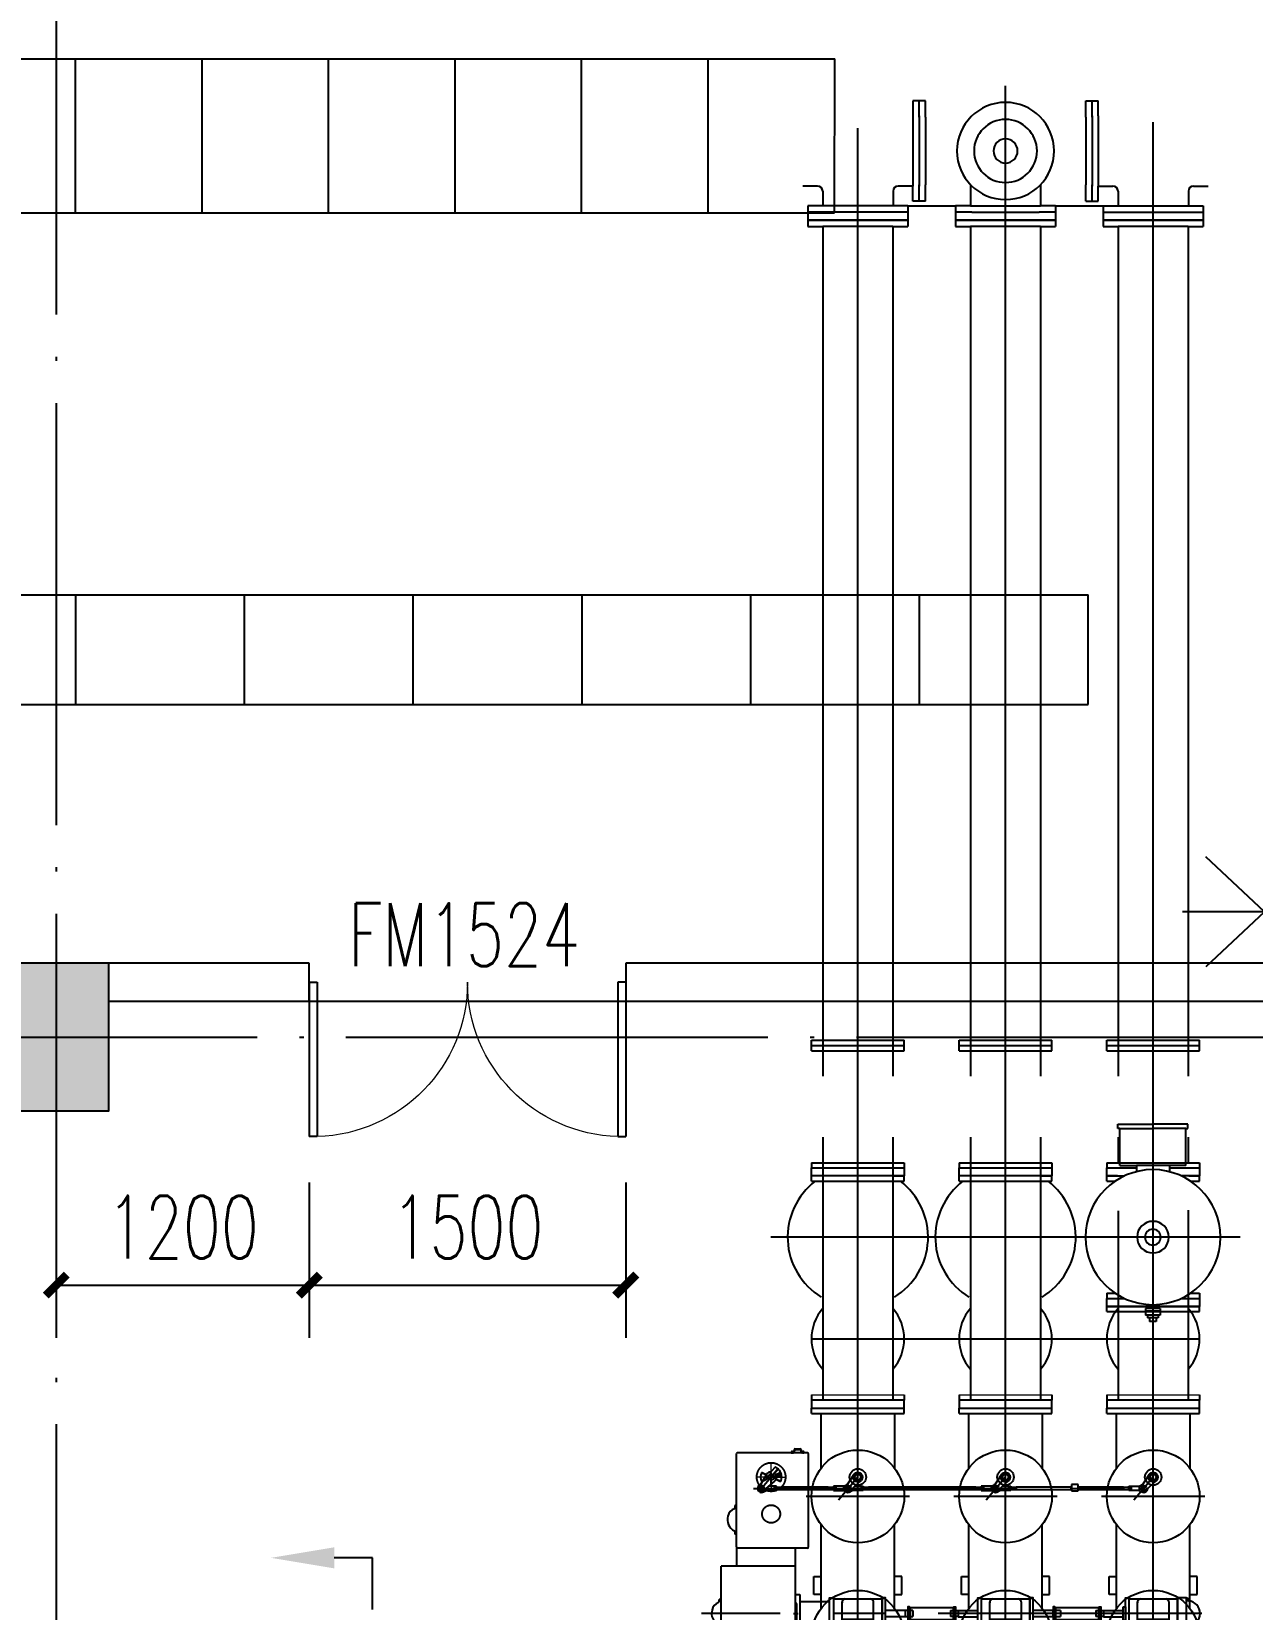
# Model space of a CAD drawing. Header units: millimetres. Extents: x 198973 to 283123, y 132052 to 191502.
# Drawn here: x 242943 to 248731, y 173454 to 180932 of the extents above; entities that cross this region are included whole.
import ezdxf

# ---------------------------------------------------------------- set-up
doc = ezdxf.new("R2010")
doc.units = ezdxf.units.MM
doc.header["$LTSCALE"] = 1000
for name, pattern in [('AM_ISO02W050x2', [3.75, 3, -0.75]), ('CENTER', [2, 1.25, -0.25, 0.25, -0.25]), ('CENTER2', [1.125, 0.75, -0.125, 0.125, -0.125]), ('DOTE', [2.42, 2, -0.2, 0.02, -0.2]), ('F', [0.75, 0.5, -0.25]), ('G', [2, 1.25, -0.25, 0.25, -0.25])]:
    doc.linetypes.add(name, pattern=pattern)
doc.layers.get('0').update_dxf_attribs({"color": 8})
doc.layers.get('DEFPOINTS').update_dxf_attribs({"color": 8})
for name, color, linetype in [('-人员定位', 6, 'Continuous'), ('01', 8, 'Continuous'), ('02', 8, 'Continuous'), ('04', 8, 'F'), ('05', 8, 'G'), ('2', 8, 'Continuous'), ('COLUMN', 8, 'Continuous'), ('DOTE', 8, 'CENTER'), ('PUB_DIM', 8, 'Continuous'), ('PUB_HATCH', 8, 'Continuous'), ('S_FLOOR', 8, 'Continuous'), ('WALL', 8, 'Continuous'), ('WINDOW', 8, 'Continuous'), ('WINDOW_TEXT', 8, 'Continuous')]:
    doc.layers.add(name, color=color, linetype=linetype)
doc.layers.add('AM_0N', color=8, linetype='Continuous', lineweight=50)
doc.styles.add('_TCH_DIM_T3', font='SIMPLEX', dxfattribs={"width": 0.705882, "bigfont": 'GBCBIG'})
doc.styles.add('_TCH_WINDOW', font='SIMPLEX', dxfattribs={"height": 3.5, "bigfont": 'GBCBIG'})
doc.dimstyles.new('_TCH_ARCH&&100', dxfattribs={"dimtxt": 297.5, "dimasz": 100, "dimexe": 250, "dimexo": 300, "dimgap": 126.25, "dimtad": 1, "dimdec": 0, "dimzin": 0, "dimdsep": 46, "dimtxsty": '_TCH_DIM_T3', "dimblk": 'ARCHTICK', "dimcen": 0.09, "dimclrt": 7, "dimazin": 2, "dimtfac": 1, "dimtdec": 0, "dimtix": 1, "dimtmove": 2, "dimatfit": 3, "dimfxl": 0, "dimtolj": 1, "dimtzin": 0, "dimarcsym": 0})

# ---------------------------------------------------------------- blocks, each defined once
blk = doc.blocks.new('轴连装配511125015H01')
at = {"layer": '01'}
for p, q in [((-29.5, -215), (-29.5, -10)), ((-29.5, -10), (29.5, -10)), ((-28.5, -7), (-28.5, -10)), ((28.5, -10), (28.5, -7)), ((29.5, -10), (29.5, -215)), ((-29.5, -215), (29.5, -215)), ((-28.5, -218), (-28.5, -215)), ((28.5, -215), (28.5, -218))]:
    blk.add_line(p, q, dxfattribs=at)
for points in [[(32, 0), (32, -7), (-32, -7), (-32, 0)], [(32, -225), (32, -218), (-32, -218), (-32, -225)]]:
    blk.add_lwpolyline(points, close=True, dxfattribs=at)
blk = doc.blocks.new('分合指示罩')
at = {"layer": '01'}
for p, q in [((-75, 5), (-63.9, 5)), ((-75, 0), (-75, 5)), ((75, 0), (-75, 0)), ((75, 5), (63.9, 5)), ((75, 5), (75, 0))]:
    blk.add_line(p, q, dxfattribs=at)
for centre, radius, start, end in [((-63.9, 9), 4, 270, 356.41668), ((0, 5), 60, 3.58332, 176.41668), ((63.9, 9), 4, 183.58332, 270)]:
    blk.add_arc(centre, radius, start, end, dxfattribs=at)
blk = doc.blocks.new('连接架1')
at = {"layer": '01'}
for p, q in [((-55, -20), (-55, -160)), ((55, -20), (55, -160))]:
    blk.add_line(p, q, dxfattribs=at)
for points in [[(-75, 0), (75, 0), (75, -20), (-75, -20)], [(-90, -160), (90, -160), (90, -180), (-90, -180)]]:
    blk.add_lwpolyline(points, close=True, dxfattribs=at)
blk = doc.blocks.new('Z型高位组合隔离接地开关俯视图')
at = {"color": 0, "linetype": 'Continuous', "lineweight": 0}
for q in [(-329.5, 1111), (-327, 1113.5), (-327, 1108.5), (-324.5, 1111)]:
    blk.add_line((-327, 1111), q, dxfattribs=at)
at = {"layer": '01', "ltscale": 10}
for p, q in [((-1381, 995, 0), (-1381, 1348, 0)), ((-749, 995, 0), (-749, 1348, 0)), ((-1381, 995, 0), (-749, 995, 0)), ((-1021, 990, 0), (-1021, 995, 0)), ((-1021, 990, 0), (-927, 990, 0)), ((-927, 990, 0), (-927, 995, 0)), ((-749, 995, 0), (-664, 995))]:
    blk.add_line(p, q, dxfattribs=at)
at = {"layer": '01'}
for p, q in [((-1381, 1348, 0), (-749, 1348, 0)), ((-1048, 1373, 0), (-1208, 1373, 0)), ((-1208, 1348, 0), (-1208, 1373, 0)), ((-1208, 1348, 0), (-1208, 1373, 0)), ((-1048, 1348, 0), (-1048, 1373, 0)), ((-1040.5, 1358.1, 0), (-1031.1, 1358.1, 0)), ((-1040.5, 1348.1, 0), (-1040.5, 1358.1, 0)), ((-918.5, 1358.1, 0), (-907.5, 1358.1, 0)), ((-907.5, 1348.1, 0), (-907.5, 1358.1, 0)), ((-749, 1273), (-663.5, 1273)), ((-660, 1275), (-216, 1275)), ((-597, 1275), (-597, 1283.1)), ((-586.1, 1283.1), (-597, 1283.1)), ((-462.5, 1283.1), (-473.5, 1283.1)), ((-462.5, 1275), (-462.5, 1283.1)), ((-664, 939), (-664, 1271)), ((-212, 939), (-212, 1271)), ((-397.5, 1147.2), (-390.6, 1134)), ((-346, 1094.7), (-390.9, 1147.2)), ((-379.6, 1134), (-390.6, 1134)), ((-390.6, 1134), (-390.6, 1086)), ((-314.3, 1132.5), (-373.8, 1167.6)), ((-370.6, 1086), (-370.6, 1123.5)), ((-370.6, 1096), (-390.6, 1096)), ((-390.6, 1086), (-370.6, 1086)), ((-387.6, 1061), (-373.6, 1061)), ((-387.6, 840), (-387.6, 1061)), ((-386.6, 1086), (-386.6, 1061)), ((-385.2, 1086), (-385.2, 1096)), ((-376.3, 1086), (-376.3, 1096)), ((-374.6, 1086), (-374.6, 1061)), ((-373.6, 1061), (-373.6, 840)), ((-319.7, 1080.8), (-326.6, 1072.6)), ((-326.6, 1072.6), (-311.3, 1059.8)), ((-322.2, 1069), (-317.4, 1074.7)), ((-321.7, 1085.7), (-299, 1066.6)), ((-306.4, 1065.5), (-321.7, 1078.4)), ((-319.7, 1084), (-321.3, 1082)), ((-321.3, 1082), (-302.9, 1066.6)), ((-289.7, 1077.7), (-318, 1101.5)), ((-287.7, 1080), (-316.1, 1103.8)), ((-315.5, 1063.3), (-310.7, 1069.1)), ((-311.3, 1059.8), (-304.4, 1067.9)), ((-302.9, 1066.6), (-301.3, 1068.5)), ((-278.4, 1091.1), (-301.1, 1110.2)), ((-299, 1066.6), (-289.7, 1077.7)), ((-287.7, 1080), (-278.4, 1091.1)), ((-210, 1015.7), (-212, 1015.7)), ((-212, 1015.7), (-212, 1006.3)), ((-210, 1015.7), (-210, 1006.3)), ((-209.2, 1015.2), (-210, 1015.2)), ((-210, 1008.7), (-210, 1006.2)), ((-210, 1006.2), (-209.2, 1006.2)), ((-209.2, 1006.2), (-209.2, 1015.2)), ((-207.5, 1014.7), (-209.2, 1014.7)), ((-207.5, 1006.7), (-209.2, 1006.7)), ((-198.8, 1000.6), (-207.4, 1001.3)), ((-198.6, 1002.6), (-207.3, 1003.3)), ((-196, 997.6), (-196, 973.9)), ((-194, 997.6), (-194, 973.9)), ((-1374, 920, 0), (-1412, 920, 0)), ((-1412, 920, 0), (-1412, 700, 0)), ((-1374, 920, 0), (-1374, 480, 0)), ((-1374, 480, 0), (-1374, 920, 0)), ((-1349, 920, 0), (-1374, 920, 0)), ((-1349, 920, 0), (-1349, 480, 0)), ((-883.5, 874.2), (-883.5, 909.2)), ((-883.5, 909.2), (-798.5, 909.2)), ((-798.5, 909.2), (-798.5, 874.2)), ((-216, 935), (-660, 935)), ((-212, 955.7), (-212, 965.1)), ((-210, 955.7), (-212, 955.7)), ((-210, 962.7), (-210, 965.2)), ((-210, 965.2), (-209.2, 965.2)), ((-210, 955.7), (-210, 965.1)), ((-210, 955.7), (-210, 965.1)), ((-209.2, 956.2), (-210, 956.2)), ((-209.2, 965.2), (-209.2, 956.2)), ((-207.5, 964.7), (-209.2, 964.7)), ((-207.5, 956.7), (-209.2, 956.7)), ((-198.8, 970.9), (-207.4, 970.1)), ((-198.6, 968.9), (-207.3, 968.1)), ((-25, 920), (-25, 480)), ((-25, 920), (0, 920)), ((0, 920), (0, 480)), ((38, 920), (0, 920)), ((38, 480), (38, 920)), ((-1218.4, 874.2, 0), (-1349, 874.2, 0)), ((-949.6, 874.2), (-553.4, 874.2)), ((-373.6, 840), (-387.6, 840)), ((-386.6, 840), (-386.6, 815)), ((-374.6, 840), (-374.6, 815)), ((-284.6, 874.2), (-25, 874.2)), ((-1223, 757, 0), (-1223, 643, 0)), ((-1049, 775, 0), (-1205, 775, 0)), ((-1145, 625, 0), (-1145, 775, 0)), ((-1048.6, 775, 0), (-974, 775, 0)), ((-1044, 815, 0), (-1044, 780, 0)), ((-899.5, 815, 0), (-1044, 815, 0)), ((-1002.2, 625, 0), (-1002, 775, 0)), ((-974, 775, 0), (-919, 775, 0)), ((-904, 815, 0), (-904, 585, 0)), ((-390.6, 767), (-397.5, 753.7)), ((-390.6, 815), (-390.6, 767)), ((-370.6, 815), (-390.6, 815)), ((-390.6, 805), (-370.6, 805)), ((-370.6, 805), (-390.6, 805)), ((-390.6, 767), (-370.6, 767)), ((-385, 805), (-385, 815)), ((-375.9, 805), (-375.9, 815)), ((-314.9, 719), (-373.3, 756.4)), ((-370.6, 767), (-370.6, 815)), ((-370.6, 767), (-363.8, 753.7)), ((-1412, 700, 0), (-1412, 480, 0)), ((-390.6, 723), (-397.5, 736.3)), ((-390.6, 735.9), (-343.6, 684.8)), ((-390.6, 675), (-390.6, 723)), ((-378.7, 723), (-390.6, 723)), ((-370.6, 685), (-390.6, 685)), ((-370.6, 675), (-390.6, 675)), ((-386.6, 675), (-386.6, 650)), ((-385.2, 675), (-385.2, 685)), ((-376.3, 675), (-376.3, 685)), ((-374.6, 675), (-374.6, 650)), ((-370.6, 714.2), (-370.6, 675)), ((-1205, 625, 0), (-1049, 625, 0)), ((-1048.6, 625, 0), (-974, 625, 0)), ((-1044, 620, 0), (-1044, 585, 0)), ((-974, 625, 0), (-919, 625, 0)), ((-387.6, 650), (-373.6, 650)), ((-387.6, 140), (-387.6, 650)), ((-373.6, 650), (-373.6, 140)), ((-1218.4, 525.8, 0), (-1349, 525.8, 0)), ((-1044, 585, 0), (-904, 585, 0)), ((-989, 476, 0), (-989, 569, 0)), ((-959, 476, 0), (-959, 569, 0)), ((-949.6, 525.8), (-553.4, 525.8)), ((-883.5, 525.8), (-883.5, 490.8)), ((-798.5, 490.8), (-798.5, 525.8)), ((-25, 525.8), (-284.6, 525.8)), ((-1412, 480, 0), (-1374, 480, 0)), ((-1349, 480, 0), (-1374, 480, 0)), ((-959, 476, 0), (-989, 476, 0)), ((-960, 476, 0), (-988, 476, 0)), ((-988, 476, 0), (-988, 439, 0)), ((-960, 439, 0), (-960, 476, 0)), ((-883.5, 490.8), (-798.5, 490.8)), ((-25, 480), (0, 480)), ((0, 480), (38, 480)), ((-960, 439, 0), (-988, 439, 0)), ((-988, 224, 0), (-988, 261, 0)), ((-960, 261, 0), (-988, 261, 0)), ((-960, 261, 0), (-960, 224, 0)), ((-1374, 220, 0), (-1412, 220, 0)), ((-1412, 220, 0), (-1412, 0, 0)), ((-1349, 220, 0), (-1374, 220, 0)), ((-1374, 220, 0), (-1374, -220, 0)), ((-1374, -220, 0), (-1374, 220, 0)), ((-1349, 220, 0), (-1349, -220, 0)), ((-1218.4, 174.2, 0), (-1349, 174.2, 0)), ((-989, 224, 0), (-989, 131, 0)), ((-959, 224, 0), (-989, 224, 0)), ((-960, 224, 0), (-988, 224, 0)), ((-959, 224, 0), (-959, 131, 0)), ((-949.6, 174.2), (-553.4, 174.2)), ((-883.5, 209.2), (-798.5, 209.2)), ((-883.5, 174.2), (-883.5, 209.2)), ((-798.5, 209.2), (-798.5, 174.2)), ((-284.6, 174.2), (-25, 174.2)), ((-25, 220), (0, 220)), ((-25, 220), (-25, -220)), ((0, 220), (0, -220)), ((38, 220), (0, 220)), ((38, -220), (38, 220)), ((-1049, 75, 0), (-1205, 75, 0)), ((-1145, -75, 0), (-1145, 75, 0)), ((-1048.6, 75, 0), (-974, 75, 0)), ((-899.5, 115, 0), (-1044, 115, 0)), ((-1044, 115, 0), (-1044, 80, 0)), ((-1002.2, -75, 0), (-1002, 75, 0)), ((-974, 75, 0), (-919, 75, 0)), ((-904, 115, 0), (-904, -115, 0)), ((-370.6, 115), (-390.6, 115)), ((-390.6, 115), (-390.6, 67)), ((-370.6, 105), (-390.6, 105)), ((-373.6, 140), (-387.6, 140)), ((-386.6, 140), (-386.6, 115)), ((-385, 105), (-385, 115)), ((-375.9, 105), (-375.9, 115)), ((-374.6, 140), (-374.6, 115)), ((-370.6, 67), (-370.6, 115)), ((-1223, 57, 0), (-1223, -57, 0)), ((-390.6, 67), (-397.5, 53.7)), ((-390.6, 23), (-397.5, 36.3)), ((-390.6, 67), (-370.6, 67)), ((-390.6, 35.9), (-343.6, -15.2)), ((-390.6, -25), (-390.6, 23)), ((-378.7, 23), (-390.6, 23)), ((-314.9, 19), (-373.3, 56.4)), ((-370.6, 67), (-363.8, 53.7)), ((-370.6, 14.2), (-370.6, -25)), ((-1412, 0, 0), (-1412, -220, 0)), ((-370.6, -15), (-390.6, -15)), ((-390.6, -15), (-370.6, -15)), ((-370.6, -25), (-390.6, -25)), ((-387.6, -312.4), (-387.6, -50)), ((-387.6, -50), (-373.6, -50)), ((-386.6, -25), (-386.6, -50)), ((-385.2, -25), (-385.2, -15)), ((-376.3, -25), (-376.3, -15)), ((-374.6, -25), (-374.6, -50)), ((-373.6, -50), (-373.6, -312.4)), ((-1205, -75, 0), (-1049, -75, 0)), ((-1048.6, -75, 0), (-974, -75, 0)), ((-1044, -80, 0), (-1044, -115, 0)), ((-1044, -115, 0), (-904, -115, 0)), ((-989, -224, 0), (-989, -131, 0)), ((-974, -75, 0), (-919, -75, 0)), ((-959, -224, 0), (-959, -131, 0)), ((-1412, -220, 0), (-1374, -220, 0)), ((-1349, -220, 0), (-1374, -220, 0)), ((-1218.4, -174.2, 0), (-1349, -174.2, 0)), ((-959, -224, 0), (-989, -224, 0)), ((-988, -224, 0), (-988, -261, 0)), ((-960, -224, 0), (-988, -224, 0)), ((-960, -261, 0), (-960, -224, 0)), ((-949.6, -174.2), (-553.4, -174.2)), ((-883.5, -174.2), (-883.5, -209.2)), ((-883.5, -209.2), (-798.5, -209.2)), ((-798.5, -209.2), (-798.5, -174.2)), ((-25, -174.2), (-284.6, -174.2)), ((-25, -220), (0, -220)), ((0, -220), (38, -220)), ((-960, -261, 0), (-988, -261, 0)), ((-393, -312.4), (-393, -344.9)), ((-362.9, -312.4), (-393, -312.4)), ((-393, -344.9), (-362.9, -344.9)), ((-387.6, -560), (-387.6, -344.9)), ((-373.6, -344.9), (-373.6, -560)), ((-362.9, -344.9), (-362.9, -312.4)), ((-960, -428, 0), (-988, -428, 0)), ((-988, -465, 0), (-988, -428, 0)), ((-960, -428, 0), (-960, -465, 0)), ((-1374, -480, 0), (-1412, -480, 0)), ((-1412, -480, 0), (-1412, -700, 0)), ((-1349, -480, 0), (-1374, -480, 0)), ((-1374, -480, 0), (-1374, -920, 0)), ((-1374, -920, 0), (-1374, -480, 0)), ((-1349, -480, 0), (-1349, -920, 0)), ((-959, -465, 0), (-989, -465, 0)), ((-989, -465, 0), (-989, -558, 0)), ((-960, -465, 0), (-988, -465, 0)), ((-959, -465, 0), (-959, -558, 0)), ((-883.5, -525.8), (-883.5, -490.8)), ((-883.5, -490.8), (-798.5, -490.8)), ((-798.5, -490.8), (-798.5, -525.8)), ((-25, -480), (-25, -920)), ((-25, -480), (0, -480)), ((0, -480), (0, -920)), ((38, -480), (0, -480)), ((38, -920), (38, -480)), ((-1218.4, -525.8, 0), (-1349, -525.8, 0)), ((-1044, -585, 0), (-1044, -620, 0)), ((-899.5, -585, 0), (-1044, -585, 0)), ((-1006.5, -558, 0), (-941.5, -558, 0)), ((-1006.5, -569, 0), (-1006.5, -558, 0)), ((-941.5, -569, 0), (-1006.5, -569, 0)), ((-949.6, -525.8), (-553.4, -525.8)), ((-941.5, -558, 0), (-941.5, -569, 0)), ((-904, -585, 0), (-904, -815, 0)), ((-390.6, -633), (-390.6, -585)), ((-390.6, -585), (-370.6, -585)), ((-370.6, -595), (-390.6, -595)), ((-390.6, -595), (-370.6, -595)), ((-373.6, -560), (-387.6, -560)), ((-386.6, -560), (-386.6, -585)), ((-385, -595), (-385, -585)), ((-375.9, -595), (-375.9, -585)), ((-374.6, -560), (-374.6, -585)), ((-370.6, -585), (-370.6, -633)), ((-284.6, -525.8), (-25, -525.8)), ((-1223, -643, 0), (-1223, -757, 0)), ((-1049, -625, 0), (-1205, -625, 0)), ((-1145, -775, 0), (-1145, -625, 0)), ((-1048.6, -625, 0), (-974, -625, 0)), ((-1002.2, -775, 0), (-1002, -625, 0)), ((-974, -625, 0), (-919, -625, 0)), ((-390.6, -633), (-397.5, -646.3)), ((-370.6, -633), (-390.6, -633)), ((-390.6, -664.1), (-343.6, -715.2)), ((-314.9, -681), (-373.3, -643.6)), ((-370.6, -633), (-361, -651.5)), ((-1412, -700, 0), (-1412, -920, 0)), ((-1205, -775, 0), (-1049, -775, 0)), ((-1049, -815, 0), (-1049, -858, 0)), ((-899, -815, 0), (-1049, -815, 0)), ((-1048.6, -775, 0), (-974, -775, 0)), ((-1044, -780, 0), (-1044, -815, 0)), ((-1044, -815, 0), (-904, -815, 0)), ((-974, -775, 0), (-919, -775, 0)), ((-899, -858, 0), (-899, -815, 0)), ((-1218.4, -874.2, 0), (-1349, -874.2, 0)), ((-1049, -858, 0), (-899, -858, 0)), ((-949.6, -874.2), (-553.4, -874.2)), ((-883.5, -874.2), (-883.5, -909.2)), ((-798.5, -909.2), (-798.5, -874.2)), ((-25, -874.2), (-284.6, -874.2)), ((-1412, -920, 0), (-1374, -920, 0)), ((-1349, -920, 0), (-1374, -920, 0)), ((-883.5, -909.2), (-798.5, -909.2)), ((-25, -920), (0, -920)), ((0, -920), (38, -920))]:
    blk.add_line(p, q, dxfattribs=at)
at = {"layer": '01', "elevation": 0}
for points in [[(-1049, 585), (-1049, 569), (-899, 569), (-899, 585)], [(-1049, 115), (-1049, 131), (-899, 131), (-899, 115)], [(-1049, -115), (-1049, -131), (-899, -131), (-899, -115)], [(-1049, -585), (-1049, -569), (-899, -569), (-899, -585)]]:
    blk.add_lwpolyline(points, close=True, dxfattribs=at)
at = {"layer": '01'}
for centre, radius in [((-380.6, 1156), 6), ((-336.2, 1118.7), 0.262), ((-1084, 700, 0), 220), ((-419, 700), 220), ((-1084, 700, 0), 32.1), ((-1084, 700, 0), 22.5), ((-327, 700), 39), ((-327, 700), 21), ((-327, 700), 14), ((-1084, 0, 0), 220), ((-419, 0), 220), ((-1084, 0, 0), 32.1), ((-1084, 0, 0), 22.5), ((-327, 0), 39), ((-327, 0), 21), ((-327, 0), 14), ((-1084, -700, 0), 220), ((-419, -700), 220), ((-1084, -700, 0), 32.1), ((-327, -700), 39), ((-1084, -700, 0), 22.5), ((-327, -700), 21), ((-327, -700), 14)]:
    blk.add_circle(centre, radius, dxfattribs=at)
for centre, radius, start, end in [((-1031.1, 1362.1, 0), 4, 270, 333.05564), ((-974, 1333.1, 0), 60, 73.59611, 153.05564), ((-963.3, 1348.1, 0), 43, 16.43808, 81.66335), ((-918.5, 1362.1, 0), 4, 206.94436, 270), ((-660, 1271), 4, 90, 180), ((-586.1, 1287.1), 4, 270, 333.05564), ((-529, 1258.1), 60, 73.59611, 153.05564), ((-518.3, 1273.1), 43, 16.43808, 81.66335), ((-473.5, 1287.1), 4, 206.94436, 270), ((-216, 1271), 4, 0, 90), ((-380.6, 1156), 19, 12.6648, 207.39022), ((-380.6, 1156), 13.5, 90, 270), ((-380.6, 1156), 13.5, 59.45574, 220.54426), ((-380.6, 1156), 6, 90, 270), ((-380.6, 1156), 13.5, 270, 90), ((-380.6, 1156), 6, 270, 90), ((-327, 1111), 13.1, 326.53492, 135.6972), ((-327, 1111), 25, 2.27791, 59.45574), ((-327, 1111), 25, 220.54426, 277.72209), ((-327, 1111), 13.1, 144.73647, 184.74794), ((-327, 1111), 13.1, 184.74794, 313.34075), ((-327, 1111.4), 14.2, 139.87421, 143.32591), ((-323.3, 1083.7), 2.5, 50, 97.72209), ((-299.5, 1112.1), 2.5, 182.27791, 230), ((-299.5, 1112.1), 2.5, 182.27791, 230), ((-207, 1006.3), 5, 180, 265), ((-207, 1006.3), 3, 180, 265), ((-207.5, 1014.6), 0.1, 37.544, 89.999), ((-212.6, 1010.7), 6.5, 322.456, 37.544), ((-207.5, 1006.8), 0.1, 270.001, 322.456), ((-199, 997.6), 3, 0, 85), ((-199, 973.9), 3, 275, 0), ((-199, 997.6), 5, 0, 85), ((-199, 973.9), 5, 275, 0), ((-660, 939), 4, 180, 270), ((-216, 939), 4, 270, 0), ((-207, 965.1), 5, 95, 180), ((-207, 965.1), 3, 95, 180), ((-207.5, 964.6), 0.1, 37.544, 89.999), ((-212.6, 960.7), 6.5, 322.456, 37.544), ((-207.5, 956.8), 0.1, 270.001, 322.456), ((-1205, 757, 0), 18, 90, 180), ((-1049, 780, 0), 5, 270, 0), ((-923.5, 755, 0), 20, 16.12742, 90), ((-380.6, 745), 19, 12.6648, 207.39022), ((-1205, 643, 0), 18, 180, 270), ((-1049, 620, 0), 5, 0, 90), ((-923.5, 645, 0), 20, 270, 343.87258), ((-1205, 57, 0), 18, 90, 180), ((-1049, 80, 0), 5, 270, 0), ((-923.5, 55, 0), 20, 16.12742, 90), ((-380.6, 45), 19, 12.6648, 207.39022), ((-1205, -57, 0), 18, 180, 270), ((-923.5, -55, 0), 20, 270, 343.87258), ((-1049, -80, 0), 5, 0, 90), ((-1205, -643, 0), 18, 90, 180), ((-1049, -620, 0), 5, 270, 0), ((-923.5, -645, 0), 20, 16.12742, 90), ((-380.6, -655), 19, 152.60978, 267.3352), ((-1205, -757, 0), 18, 180, 270), ((-1049, -780, 0), 5, 0, 90), ((-923.5, -755, 0), 20, 270, 343.87258)]:
    blk.add_arc(centre, radius, start, end, dxfattribs=at)
for points, knots in [([(-337.7, 1118.5), (-337.8, 1118.7), (-338.2, 1119.1), (-338.3, 1119.6), (-338.4, 1119.9)], [0.432989, 0.432989, 0.432989, 0.432989, 1.154568, 2.046757, 2.046757, 2.046757, 2.046757]), ([(-336.3, 1120.1), (-336.6, 1120.3), (-337, 1120.5), (-337.6, 1120.6), (-337.9, 1120.6)], [0.380817, 0.380817, 0.380817, 0.380817, 1.154568, 2.046757, 2.046757, 2.046757, 2.046757])]:
    blk.add_open_spline(points, degree=3, knots=knots, dxfattribs=at)
at = {"layer": '02'}
for p, q in [((-293.1, 1084.5), (-293.1, 1084.5)), ((-289.8, 1077.8), (-289.8, 1077.6))]:
    blk.add_line(p, q, dxfattribs=at)
for centre, radius in [((-380.6, 745), 13.5), ((-380.6, 745), 6), ((-327, 700), 22.5), ((-380.6, 45), 13.5), ((-380.6, 45), 6), ((-327, 0), 22.5), ((-380.6, -655), 13.5), ((-380.6, -655), 6), ((-327, -700), 22.5)]:
    blk.add_circle(centre, radius, dxfattribs=at)
at = {"layer": '04'}
for p, q in [((-336.1, 1130.5), (-348.1, 1156.3)), ((-317.9, 1130.5), (-305.9, 1156.3)), ((-348.1, 1065.7), (-336.1, 1091.5)), ((-305.9, 1065.7), (-317.9, 1091.5))]:
    blk.add_line(p, q, dxfattribs=at)
at = {"layer": '04', "linetype": 'AM_ISO02W050x2'}
for p, q in [((-206.5, 1012.9), (-208.5, 1010.7)), ((-206.5, 1008.5), (-208.5, 1010.7)), ((-208, 1010.2), (-208, 1011.2)), ((-206.1, 1011.2), (-208, 1011.2)), ((-206.1, 1010.2), (-208, 1010.2)), ((-206.5, 962.9), (-208.5, 960.7)), ((-206.5, 958.5), (-208.5, 960.7)), ((-206.1, 961.2), (-208, 961.2)), ((-208, 961.2), (-208, 960.2)), ((-206.1, 960.2), (-208, 960.2))]:
    blk.add_line(p, q, dxfattribs=at)
at = {"layer": '04', "flags": 128}
for points in [[(-348.1, 1156.3), (-347.1, 1154), (-345.9, 1151.5), (-344.7, 1148.8), (-343.3, 1145.9), (-341.9, 1142.8), (-340.4, 1139.6), (-338.8, 1136.2), (-337.1, 1132.7)], [(-305.9, 1156.3), (-306.9, 1154), (-308.1, 1151.5), (-309.4, 1148.8), (-310.7, 1145.9), (-312.1, 1142.8), (-313.7, 1139.6), (-315.2, 1136.2), (-316.9, 1132.7)], [(-337.1, 1089.2), (-338.8, 1085.7), (-340.4, 1082.3), (-341.9, 1079.1), (-343.3, 1076), (-344.7, 1073.1), (-345.9, 1070.4), (-347.1, 1067.9), (-348.1, 1065.7)], [(-316.9, 1089.2), (-315.2, 1085.7), (-313.7, 1082.3), (-312.1, 1079.1), (-310.7, 1076), (-309.4, 1073.1), (-308.1, 1070.4), (-306.9, 1067.9), (-305.9, 1065.7)]]:
    blk.add_lwpolyline(points, dxfattribs=at)
at = {"layer": '04'}
for centre, radius in [((-502, 1111), 42.5), ((-327, 1111), 68)]:
    blk.add_circle(centre, radius, dxfattribs=at)
for radius, start, end in [(50, 65, 115), (21.5, 65, 115), (50, 245, 295), (21.5, 245, 295)]:
    blk.add_arc((-327, 1111), radius, start, end, dxfattribs=at)
at = {"layer": '05', "ltscale": 500}
blk.add_line((-1084, -1045.5), (-1084, 1481.1), dxfattribs=at)
at = {"layer": '05'}
for p, q in [((-974, -931.4, 0), (-974, 1441.5, 0)), ((-380.6, 1194.3), (-380.6, -689.8)), ((-327, 1111), (-327, 1111)), ((-419, 454.9), (-419, 945.1)), ((-327, 700), (-436.6, 792)), ((-419, -245.1), (-419, 245.1)), ((-327, 0), (-436.6, 92)), ((-419, -945.1), (-419, -454.9)), ((-327, -700), (-436.6, -608))]:
    blk.add_line(p, q, dxfattribs=at)
at = {"layer": '05', "ltscale": 2}
for p, q in [((-285.1, 1075.8), (-395.2, 1168.2)), ((-380.6, 1156), (-387.4, 1161.6)), ((-380.6, 1156), (-373.9, 1150.3)), ((-364.9, 1111), (-305.8, 1111))]:
    blk.add_line(p, q, dxfattribs=at)
at = {"layer": '05', "linetype": 'Continuous', "lineweight": 0}
for p, q in [((-327, 1116), (-327, 1179)), ((-332, 1111), (-395, 1111)), ((-327, 1106), (-327, 1043)), ((-322, 1111), (-259, 1111))]:
    blk.add_line(p, q, dxfattribs=at)
at = {"layer": '05', "color": 1, "linetype": 'CENTER2', "lineweight": -3}
blk.add_line((-974, 1005.5, 0), (-974, 983, 0), dxfattribs=at)
at = {"layer": 'AM_0N'}
for p, q in [((-209.2, 1014.7), (-209.2, 1012.5)), ((-209.2, 1014.7), (-209.2, 1012.5)), ((-209.2, 1008.9), (-209.2, 1006.7)), ((-209.2, 1008.9), (-209.2, 1006.7)), ((-209.2, 962.5), (-209.2, 964.7)), ((-209.2, 962.5), (-209.2, 964.7)), ((-209.2, 956.7), (-209.2, 958.9)), ((-209.2, 956.7), (-209.2, 958.9))]:
    blk.add_line(p, q, dxfattribs=at)
at = {"layer": 'DEFPOINTS', "color": 7, "linetype": 'ByBlock'}
for p in [(-1027, 815, 0), (-1027, 815, 0), (-1027, 115, 0), (-1027, 115, 0), (-1027, -585, 0), (-1027, -585, 0)]:
    blk.add_point(p, dxfattribs=at)
at = {"layer": '02', "rotation": 180}
for name, p in [('连接架1', (-974, 815, 0)), ('轴连装配511125015H01', (-974, 237.5, 0)), ('轴连装配511125015H01', (-974, -451.5, 0)), ('分合指示罩', (-974, -858, 0))]:
    blk.add_blockref(name, p, dxfattribs=at)
blk = doc.blocks.new('户内倒装PT俯视图')
at = {"layer": '01'}
for p, q in [((-515, 166), (-535, 166)), ((-535, 166), (-535, 0)), ((-515, 156), (-515, 166)), ((-515, 156), (-515, 0)), ((-340, 156), (-515, 156)), ((-340, 156), (-340, 78)), ((-340, -78), (-340, 78)), ((-340, 78), (-310.3, 78)), ((-535, -166), (-535, 0)), ((-515, -156), (-515, 0)), ((319.4, 20), (338, 20)), ((338, -35), (338, 35)), ((338, 35), (350, 35)), ((350, -35), (350, 35)), ((350, 35), (370, 35)), ((370, -35), (370, 35)), ((370, 25), (382, 25)), ((382, -25), (382, 25)), ((382, 16), (399, 16)), ((399, -16), (399, 16)), ((319.4, -20), (338, -20)), ((338, -35), (350, -35)), ((350, -35), (370, -35)), ((370, -25), (382, -25)), ((382, -16), (399, -16)), ((-340, -156), (-340, -78)), ((-340, -78), (-310.3, -78)), ((-515, -166), (-535, -166)), ((-515, -156), (-515, -166)), ((-340, -156), (-515, -156))]:
    blk.add_line(p, q, dxfattribs=at)
for radius in [320, 75, 37.5]:
    blk.add_circle((0, 0), radius, dxfattribs=at)
blk = doc.blocks.new('_ArchTick')
at = {"color": 0, "linetype": 'ByBlock', "const_width": 0.4}
blk.add_lwpolyline([(-0.5, -0.5), (0.5, 0.5)], dxfattribs=at)
blk = doc.blocks.new('*D140')
at = {"layer": 'DEFPOINTS', "color": 0}
for p in [(243060.4, 175777.3), (244260.1, 175777.3), (244260.1, 174990.8)]:
    blk.add_point(p, dxfattribs=at)
at = {"layer": 'PUB_DIM', "color": 0, "lineweight": -2}
for p, q in [((243060.4, 175477.3), (243060.4, 174740.8)), ((244260.1, 175477.3), (244260.1, 174740.8)), ((243060.4, 174990.8), (244260.1, 174990.8))]:
    blk.add_line(p, q, dxfattribs=at)
at = {"layer": 'PUB_DIM', "color": 0, "lineweight": -2, "xscale": 100, "yscale": 100, "zscale": 100, "rotation": 180}
blk.add_blockref('_ArchTick', (243060.4, 174990.8), dxfattribs=at)
at = {"layer": 'PUB_DIM', "color": 0, "lineweight": -2, "xscale": 100, "yscale": 100, "zscale": 100}
blk.add_blockref('_ArchTick', (244260.1, 174990.8), dxfattribs=at)
at = {"layer": 'PUB_DIM', "color": 7, "insert": (243660.3, 175265.8), "char_height": 297.5, "attachment_point": 5, "style": '_TCH_DIM_T3'}
blk.add_mtext('\\A1;1200', dxfattribs=at)
blk = doc.blocks.new('*D141')
at = {"layer": 'DEFPOINTS', "color": 0}
for p in [(244260.1, 175777.3), (245760.1, 175777.3), (245760.1, 174990.8)]:
    blk.add_point(p, dxfattribs=at)
at = {"layer": 'PUB_DIM', "color": 0, "lineweight": -2}
for p, q in [((244260.1, 175477.3), (244260.1, 174740.8)), ((245760.1, 175477.3), (245760.1, 174740.8)), ((244260.1, 174990.8), (245760.1, 174990.8))]:
    blk.add_line(p, q, dxfattribs=at)
at = {"layer": 'PUB_DIM', "color": 0, "lineweight": -2, "xscale": 100, "yscale": 100, "zscale": 100, "rotation": 180}
blk.add_blockref('_ArchTick', (244260.1, 174990.8), dxfattribs=at)
at = {"layer": 'PUB_DIM', "color": 0, "lineweight": -2, "xscale": 100, "yscale": 100, "zscale": 100}
blk.add_blockref('_ArchTick', (245760.1, 174990.8), dxfattribs=at)
at = {"layer": 'PUB_DIM', "color": 7, "insert": (245010.1, 175265.8), "char_height": 297.5, "attachment_point": 5, "style": '_TCH_DIM_T3'}
blk.add_mtext('\\A1;1500', dxfattribs=at)
blk = doc.blocks.new('*D231')
at = {"layer": 'DEFPOINTS', "color": 0}
for p in [(243060.4, 175777.3), (244260.1, 175777.3), (244260.1, 174990.8)]:
    blk.add_point(p, dxfattribs=at)
at = {"layer": 'PUB_DIM', "color": 0, "lineweight": -2}
for p, q in [((243060.4, 175477.3), (243060.4, 174740.8)), ((244260.1, 175477.3), (244260.1, 174740.8)), ((243060.4, 174990.8), (244260.1, 174990.8))]:
    blk.add_line(p, q, dxfattribs=at)
at = {"layer": 'PUB_DIM', "color": 0, "lineweight": -2, "xscale": 100, "yscale": 100, "zscale": 100, "rotation": 180}
blk.add_blockref('_ArchTick', (243060.4, 174990.8), dxfattribs=at)
at = {"layer": 'PUB_DIM', "color": 0, "lineweight": -2, "xscale": 100, "yscale": 100, "zscale": 100}
blk.add_blockref('_ArchTick', (244260.1, 174990.8), dxfattribs=at)
at = {"layer": 'PUB_DIM', "color": 7, "insert": (243660.3, 175265.8), "char_height": 297.5, "attachment_point": 5, "style": '_TCH_DIM_T3'}
blk.add_mtext('\\A1;1200', dxfattribs=at)
blk = doc.blocks.new('*D232')
at = {"layer": 'DEFPOINTS', "color": 0}
for p in [(244260.1, 175777.3), (245760.1, 175777.3), (245760.1, 174990.8)]:
    blk.add_point(p, dxfattribs=at)
at = {"layer": 'PUB_DIM', "color": 0, "lineweight": -2}
for p, q in [((244260.1, 175477.3), (244260.1, 174740.8)), ((245760.1, 175477.3), (245760.1, 174740.8)), ((244260.1, 174990.8), (245760.1, 174990.8))]:
    blk.add_line(p, q, dxfattribs=at)
at = {"layer": 'PUB_DIM', "color": 0, "lineweight": -2, "xscale": 100, "yscale": 100, "zscale": 100, "rotation": 180}
blk.add_blockref('_ArchTick', (244260.1, 174990.8), dxfattribs=at)
at = {"layer": 'PUB_DIM', "color": 0, "lineweight": -2, "xscale": 100, "yscale": 100, "zscale": 100}
blk.add_blockref('_ArchTick', (245760.1, 174990.8), dxfattribs=at)
at = {"layer": 'PUB_DIM', "color": 7, "insert": (245010.1, 175265.8), "char_height": 297.5, "attachment_point": 5, "style": '_TCH_DIM_T3'}
blk.add_mtext('\\A1;1500', dxfattribs=at)
blk = doc.blocks.new('_FZH')
blk.add_lwpolyline([(-0.5, -0.5), (0.5, -0.5), (0.5, 0.5), (-0.5, 0.5)], close=True)
at = {"layer": 'PUB_HATCH'}
blk.add_solid([(-0.5, -0.5), (0.5, -0.5), (-0.5, 0.5), (0.5, 0.5)], dxfattribs=at)
blk = doc.blocks.new('$DorLib2D$00000002')
for p, q in [((-0.5, 0), (-0.5, 0.4875)), ((-0.475, 0.4875), (-0.5, 0.4875)), ((-0.475, 0), (-0.475, 0.4875)), ((0.475, 0), (0.475, 0.4875)), ((0.475, 0.4875), (0.5, 0.4875)), ((0.5, 0), (0.5, 0.4875)), ((-0.5, 0), (-0.475, 0)), ((0.5, 0), (0.475, 0))]:
    blk.add_line(p, q)
at = {"lineweight": 13}
for centre, start, end in [((-0.4875, 0), 0, 88.5307), ((0.4875, 0), 91.4693, 180)]:
    blk.add_arc(centre, 0.4875, start, end, dxfattribs=at)
blk = doc.blocks.new('定位基站')
at = {"layer": '-人员定位', "ltscale": 0.01}
h = blk.add_hatch(color=256, dxfattribs=at)
h.dxf.hatch_style = 1
h.paths.add_polyline_path([(406524, 477798), (406524, 477617.1), (406162.1, 477617.1), (406162.1, 477798)])
at = {"layer": '-人员定位', "color": 6}
for p, q in [((406343, 477798), (406343, 478186.1)), ((406343, 477798), (406082.2, 478076.6)), ((406343, 477798), (406603.9, 478076.6)), ((406343, 477995.5), (406343, 477995.5)), ((406162.1, 477798), (406524, 477798)), ((406162.1, 477617.1), (406162.1, 477798)), ((406524, 477798), (406524, 477617.1)), ((406524, 477617.1), (406162.1, 477617.1))]:
    blk.add_line(p, q, dxfattribs=at)
for p in [(406343, 477798), (406162.1, 477617.1), (406343, 477617.1), (406524, 477617.1)]:
    blk.add_point(p, dxfattribs=at)

msp = doc.modelspace()

# ---------------------------------------------------------------- linework, layer by layer
at = {"layer": '2'}
for p, q in [((243152, 180072.8), (243152, 180802.1)), ((243751.7, 180072.8), (243751.7, 180802.1)), ((244351.4, 180072.8), (244351.4, 180802.1)), ((244351.4, 180072.8), (244351.4, 180802.1)), ((244951.1, 180072.8), (244951.1, 180802.1)), ((244951.1, 180072.8), (244951.1, 180802.1)), ((244951.1, 180072.8), (244951.1, 180802.1)), ((245550.8, 180072.8), (245550.8, 180802.1)), ((246150.5, 180072.8), (246150.5, 180802.1)), ((246150.5, 180072.8), (246150.5, 180802.1)), ((246150.5, 180072.8), (246150.5, 180802.1)), ((246750.2, 180072.8), (246750.6, 180802.1)), ((246750.2, 180072.8), (246750.6, 180802.1)), ((246750.2, 180072.8), (246750.6, 180802.1)), ((243152, 180072.8), (243152, 180635.5)), ((243152, 180072.8), (243152, 180635.5)), ((243152, 180072.8), (243152, 180635.5)), ((244951.1, 180072.8), (244951.1, 180633)), ((243152.9, 177742.2), (243152.9, 178262.3)), ((243152.9, 177742.2), (243152.9, 178262.3)), ((243152.9, 177742.2), (243152.9, 178262.3)), ((243952.9, 177742.2), (243952.9, 178262.3)), ((243952.9, 177742.2), (243952.9, 178262.3)), ((244752.9, 177742.2), (244752.9, 178262.3)), ((245552.9, 177742.2), (245552.9, 178262.3)), ((246352.9, 177742.2), (246352.9, 178262.3)), ((247152.9, 177742.2), (247152.9, 178262.3)), ((247152.9, 177742.2), (247152.9, 178262.3)), ((247952.9, 177742.2), (247952.9, 178262.3))]:
    msp.add_line(p, q, dxfattribs=at)
at = {"layer": 'DOTE', "linetype": 'DOTE'}
for p, q in [((243060.4, 184011), (243060.4, 162168.4)), ((210553.6, 176166), (257416.8, 176166))]:
    msp.add_line(p, q, dxfattribs=at)
at = {"layer": 'PUB_HATCH'}
for p, q in [((247560.4, 167729.7, 0), (247560.4, 180674.8, 0)), ((247120.4, 180603.5, 0), (247120.4, 180200, 0)), ((247150.4, 180603.5, 0), (247120.4, 180603.5, 0)), ((247150.4, 180526, 0), (247150.4, 180603.5, 0)), ((247180.4, 180603.5, 0), (247150.4, 180603.5, 0)), ((247150.4, 180532, 0), (247150.4, 180603.5, 0)), ((247150.4, 180532, 0), (247150.4, 180200, 0)), ((247180.4, 180526, 0), (247180.4, 180603.5, 0)), ((247940.4, 180526, 0), (247940.4, 180603.5, 0)), ((247940.4, 180603.5, 0), (247970.4, 180603.5, 0)), ((247970.4, 180603.5, 0), (248000.4, 180603.5, 0)), ((247970.4, 180526, 0), (247970.4, 180603.5, 0)), ((247970.4, 180532, 0), (247970.4, 180603.5, 0)), ((247970.4, 180532, 0), (247970.4, 180200, 0)), ((248000.4, 180532, 0), (248000.4, 180603.5, 0)), ((248000.4, 180532, 0), (248000.4, 180200, 0)), ((246860.4, 167723.8, 0), (246860.4, 180474.9, 0)), ((247150.4, 180526, 0), (247150.4, 180206, 0)), ((247180.4, 180526, 0), (247180.4, 180206, 0)), ((247940.4, 180526, 0), (247940.4, 180206, 0)), ((247970.4, 180526, 0), (247970.4, 180206, 0)), ((248260.4, 167723.5, 0), (248260.4, 180502.2, 0)), ((246669.7, 180200, 0), (246600.4, 180200, 0)), ((246693.7, 180176, 0), (246693.7, 180106, 0)), ((247027.1, 180176, 0), (247027.1, 180106, 0)), ((247120.4, 180200, 0), (247051.1, 180200, 0)), ((247120.4, 180128.5, 0), (247120.4, 180200, 0)), ((247150.4, 180128.5, 0), (247150.4, 180206, 0)), ((247150.4, 180128.5, 0), (247150.4, 180200, 0)), ((247180.4, 180128.5, 0), (247180.4, 180206, 0)), ((247394.4, 180206.3, 0), (247394.4, 180106, 0)), ((247726.4, 180206.3, 0), (247726.4, 180106, 0)), ((247940.4, 180128.5, 0), (247940.4, 180206, 0)), ((247970.4, 180128.5, 0), (247970.4, 180206, 0)), ((247970.4, 180128.5, 0), (247970.4, 180200, 0)), ((248000.4, 180200, 0), (248069.7, 180200, 0)), ((248000.4, 180128.5, 0), (248000.4, 180200, 0)), ((248093.7, 180176, 0), (248093.7, 180106, 0)), ((248427.1, 180176, 0), (248427.1, 180106, 0)), ((248451.1, 180200, 0), (248520.4, 180200, 0)), ((246693.7, 180106, 0), (246622.9, 180106, 0)), ((246622.9, 180106, 0), (246622.9, 180076, 0)), ((247027.1, 180106, 0), (246693.7, 180106, 0)), ((247097.9, 180106, 0), (247027.1, 180106, 0)), ((247097.9, 180106, 0), (247322.9, 180106, 0)), ((247097.9, 180106, 0), (247097.9, 180076, 0)), ((247150.4, 180128.5, 0), (247120.4, 180128.5, 0)), ((247180.4, 180128.5, 0), (247150.4, 180128.5, 0)), ((247394.4, 180106, 0), (247322.9, 180106, 0)), ((247322.9, 180106, 0), (247322.9, 180076, 0)), ((247394.4, 180106, 0), (247726.4, 180106, 0)), ((247797.9, 180106, 0), (247726.4, 180106, 0)), ((247797.9, 180106, 0), (248022.9, 180106, 0)), ((247797.9, 180106, 0), (247797.9, 180076, 0)), ((247940.4, 180128.5, 0), (247970.4, 180128.5, 0)), ((247970.4, 180128.5, 0), (248000.4, 180128.5, 0)), ((248022.9, 180106, 0), (248093.7, 180106, 0)), ((248022.9, 180106, 0), (248022.9, 180076, 0)), ((248093.7, 180106, 0), (248427.1, 180106, 0)), ((248427.1, 180106, 0), (248497.9, 180106, 0)), ((248497.9, 180106, 0), (248497.9, 180076, 0)), ((246622.9, 180076, 0), (246622.9, 180038, 0)), ((246700.4, 180076, 0), (246622.9, 180076, 0)), ((246622.9, 180038, 0), (246622.9, 180008, 0)), ((246622.9, 180038, 0), (246700.4, 180038, 0)), ((246700.4, 180038, 0), (246622.9, 180038, 0)), ((246700.4, 180038, 0), (246622.9, 180038, 0)), ((246622.9, 180008, 0), (246694.4, 180008, 0)), ((247026.4, 180008, 0), (246694.4, 180008, 0)), ((246694.4, 180008, 0), (246694.4, 175980.3, 0)), ((247020.4, 180076, 0), (246700.4, 180076, 0)), ((247020.4, 180038, 0), (246700.4, 180038, 0)), ((247020.4, 180038, 0), (246700.4, 180038, 0)), ((246700.4, 180038, 0), (247020.4, 180038, 0)), ((247097.9, 180076, 0), (247020.4, 180076, 0)), ((247020.4, 180038, 0), (247097.9, 180038, 0)), ((247097.9, 180038, 0), (247020.4, 180038, 0)), ((247097.9, 180038, 0), (247020.4, 180038, 0)), ((247026.4, 180008, 0), (247097.9, 180008, 0)), ((247026.4, 180008, 0), (247026.4, 175980.3, 0)), ((247097.9, 180076, 0), (247097.9, 180038, 0)), ((247097.9, 180038, 0), (247097.9, 180008, 0)), ((247400.4, 180076, 0), (247322.9, 180076, 0)), ((247322.9, 180076, 0), (247322.9, 180038, 0)), ((247322.9, 180038, 0), (247322.9, 180008, 0)), ((247322.9, 180038, 0), (247400.4, 180038, 0)), ((247400.4, 180038, 0), (247322.9, 180038, 0)), ((247322.9, 180008, 0), (247394.4, 180008, 0)), ((247726.4, 180008, 0), (247394.4, 180008, 0)), ((247394.4, 180008, 0), (247394.4, 175980.3, 0)), ((247400.4, 180076, 0), (247720.4, 180076, 0)), ((247400.4, 180038, 0), (247720.4, 180038, 0)), ((247720.4, 180038, 0), (247400.4, 180038, 0)), ((247797.9, 180076, 0), (247720.4, 180076, 0)), ((247720.4, 180038, 0), (247797.9, 180038, 0)), ((247797.9, 180038, 0), (247720.4, 180038, 0)), ((247726.4, 180008, 0), (247797.9, 180008, 0)), ((247726.4, 180008, 0), (247726.4, 175980.3, 0)), ((247797.9, 180076, 0), (247797.9, 180038, 0)), ((247797.9, 180038, 0), (247797.9, 180008, 0)), ((248022.9, 180076, 0), (248022.9, 180038, 0)), ((248022.9, 180076, 0), (248100.4, 180076, 0)), ((248022.9, 180038, 0), (248022.9, 180008, 0)), ((248022.9, 180038, 0), (248100.4, 180038, 0)), ((248022.9, 180038, 0), (248100.4, 180038, 0)), ((248100.4, 180038, 0), (248022.9, 180038, 0)), ((248022.9, 180008, 0), (248094.4, 180008, 0)), ((248426.4, 180008, 0), (248094.4, 180008, 0)), ((248094.4, 180008, 0), (248094.4, 175980.3, 0)), ((248100.4, 180076, 0), (248420.4, 180076, 0)), ((248420.4, 180038, 0), (248100.4, 180038, 0)), ((248100.4, 180038, 0), (248420.4, 180038, 0)), ((248100.4, 180038, 0), (248420.4, 180038, 0)), ((248420.4, 180076, 0), (248497.9, 180076, 0)), ((248420.4, 180038, 0), (248497.9, 180038, 0)), ((248420.4, 180038, 0), (248497.9, 180038, 0)), ((248497.9, 180038, 0), (248420.4, 180038, 0)), ((248426.4, 180008, 0), (248497.9, 180008, 0)), ((248426.4, 180008, 0), (248426.4, 175980.3, 0)), ((248497.9, 180076, 0), (248497.9, 180038, 0)), ((248497.9, 180038, 0), (248497.9, 180008, 0)), ((247560.4, 167729.7, 0), (247560.4, 179068.6, 0)), ((246860.4, 167723.8, 0), (246860.4, 178131.4, 0)), ((248260.4, 167723.5, 0), (248260.4, 178030.9, 0)), ((246640.4, 176151, 0), (247080.4, 176151, 0)), ((246640.4, 176126, 0), (246640.4, 176151, 0)), ((246640.4, 176126, 0), (247080.4, 176126, 0)), ((246640.4, 176101, 0), (246640.4, 176126, 0)), ((246640.4, 176126, 0), (246860.4, 176126, 0)), ((246860.4, 176126, 0), (247080.4, 176126, 0)), ((247080.4, 176126, 0), (247080.4, 176151, 0)), ((247080.4, 176101, 0), (247080.4, 176126, 0)), ((247340.4, 176151, 0), (247780.4, 176151, 0)), ((247340.4, 176126, 0), (247340.4, 176151, 0)), ((247340.4, 176126, 0), (247780.4, 176126, 0)), ((247340.4, 176126, 0), (247560.4, 176126, 0)), ((247340.4, 176101, 0), (247340.4, 176126, 0)), ((247560.4, 176126, 0), (247780.4, 176126, 0)), ((247780.4, 176126, 0), (247780.4, 176151, 0)), ((247780.4, 176101, 0), (247780.4, 176126, 0)), ((248040.4, 176151, 0), (248480.4, 176151, 0)), ((248040.4, 176126, 0), (248040.4, 176151, 0)), ((248040.4, 176101, 0), (248040.4, 176126, 0)), ((248040.4, 176126, 0), (248480.4, 176126, 0)), ((248040.4, 176126, 0), (248260.4, 176126, 0)), ((248260.4, 176126, 0), (248480.4, 176126, 0)), ((248480.4, 176126, 0), (248480.4, 176151, 0)), ((248480.4, 176101, 0), (248480.4, 176126, 0)), ((246640.4, 176101, 0), (246860.4, 176101, 0)), ((246860.4, 176101, 0), (247080.4, 176101, 0)), ((247340.4, 176101, 0), (247560.4, 176101, 0)), ((247560.4, 176101, 0), (247780.4, 176101, 0)), ((248040.4, 176101, 0), (248260.4, 176101, 0)), ((248260.4, 176101, 0), (248480.4, 176101, 0)), ((246694.4, 175691.6, 0), (246694.4, 175571, 0)), ((246694.4, 175691.6, 0), (246694.4, 174449, 0)), ((246694.4, 175691.6, 0), (246694.4, 174449, 0)), ((247026.4, 175691.6, 0), (247026.4, 175571, 0)), ((247026.4, 175691.6, 0), (247026.4, 174449, 0)), ((247026.4, 175691.6, 0), (247026.4, 174449, 0)), ((247394.4, 175691.6, 0), (247394.4, 175571, 0)), ((247394.4, 175691.6, 0), (247394.4, 174449, 0)), ((247394.4, 175691.6, 0), (247394.4, 174449, 0)), ((247726.4, 175691.6, 0), (247726.4, 175571, 0)), ((247726.4, 175691.6, 0), (247726.4, 174449, 0)), ((247726.4, 175691.6, 0), (247726.4, 174449, 0)), ((248094.4, 175691.6, 0), (248094.4, 175571, 0)), ((248426.4, 175691.6, 0), (248426.4, 175571, 0)), ((246640.4, 175571, 0), (246860.4, 175571, 0)), ((246640.4, 175571, 0), (246640.4, 175546, 0)), ((246640.4, 175546, 0), (247080.4, 175546, 0)), ((246640.4, 175508, 0), (246640.4, 175546, 0)), ((246860.4, 175571, 0), (247080.4, 175571, 0)), ((247080.4, 175571, 0), (247080.4, 175546, 0)), ((247080.4, 175546, 0), (247080.4, 175508, 0)), ((247340.4, 175571, 0), (247340.4, 175546, 0)), ((247340.4, 175571, 0), (247560.4, 175571, 0)), ((247340.4, 175546, 0), (247780.4, 175546, 0)), ((247340.4, 175508, 0), (247340.4, 175546, 0)), ((247560.4, 175571, 0), (247780.4, 175571, 0)), ((247780.4, 175571, 0), (247780.4, 175546, 0)), ((247780.4, 175546, 0), (247780.4, 175508, 0)), ((248040.4, 175571, 0), (248260.4, 175571, 0)), ((248040.4, 175571, 0), (248040.4, 175546, 0)), ((248040.4, 175546, 0), (248180.1, 175546, 0)), ((248040.4, 175508, 0), (248040.4, 175546, 0)), ((248260.4, 175571, 0), (248480.4, 175571, 0)), ((248340.8, 175546, 0), (248480.4, 175546, 0)), ((248480.4, 175571, 0), (248480.4, 175546, 0)), ((248480.4, 175546, 0), (248480.4, 175508, 0)), ((247080.4, 175508, 0), (246640.4, 175508, 0)), ((246640.4, 175483, 0), (246640.4, 175508, 0)), ((246640.4, 175483, 0), (247080.4, 175483, 0)), ((247029.4, 175508, 0), (247080.4, 175508, 0)), ((247080.4, 175483, 0), (247080.4, 175508, 0)), ((247780.4, 175508, 0), (247340.4, 175508, 0)), ((247340.4, 175483, 0), (247340.4, 175508, 0)), ((247340.4, 175483, 0), (247780.4, 175483, 0)), ((247729.4, 175508, 0), (247780.4, 175508, 0)), ((247780.4, 175483, 0), (247780.4, 175508, 0)), ((248040.4, 175508, 0), (248123.7, 175508, 0)), ((248091.5, 175508, 0), (248040.4, 175508, 0)), ((248040.4, 175483, 0), (248040.4, 175508, 0)), ((248040.4, 175483, 0), (248079.6, 175483, 0)), ((248480.4, 175508, 0), (248394.3, 175508, 0)), ((248429.4, 175508, 0), (248480.4, 175508, 0)), ((248438.4, 175483, 0), (248480.4, 175483, 0)), ((248480.4, 175483, 0), (248480.4, 175508, 0)), ((248094.4, 175343.5, 0), (248094.4, 174449, 0)), ((248426.4, 175345.3, 0), (248426.4, 174449, 0)), ((248672.2, 175218, 0), (246448.6, 175218, 0)), ((248040.4, 174953, 0), (248079.6, 174953, 0)), ((248040.4, 174953, 0), (248040.4, 174928, 0)), ((248040.4, 174928, 0), (248123.7, 174928, 0)), ((248040.4, 174890, 0), (248040.4, 174928, 0)), ((248394.3, 174928, 0), (248480.4, 174928, 0)), ((248438.4, 174953, 0), (248480.4, 174953, 0)), ((248480.4, 174953, 0), (248480.4, 174928, 0)), ((248480.4, 174928, 0), (248480.4, 174890, 0)), ((248040.4, 174890, 0), (248480.4, 174890, 0)), ((248480.4, 174890, 0), (248040.4, 174890, 0)), ((248040.4, 174865, 0), (248040.4, 174890, 0)), ((248040.4, 174865, 0), (248480.4, 174865, 0)), ((248094.4, 174865, 0), (248094.4, 174449, 0)), ((248426.4, 174865, 0), (248426.4, 174449, 0)), ((248480.4, 174865, 0), (248480.4, 174890, 0)), ((246640.4, 174736, 0), (248480.4, 174736, 0)), ((246640.4, 174736, 0), (248480.4, 174736, 0)), ((246640.4, 174471, 0), (246640.4, 174446, 0)), ((246640.4, 174471, 0), (246640.4, 174446, 0)), ((247080.4, 174471, 0), (247080.4, 174446, 0)), ((247080.4, 174471, 0), (247080.4, 174446, 0)), ((247340.4, 174471, 0), (247340.4, 174446, 0)), ((247340.4, 174471, 0), (247340.4, 174446, 0)), ((247780.4, 174471, 0), (247780.4, 174446, 0)), ((247780.4, 174471, 0), (247780.4, 174446, 0)), ((248040.4, 174471, 0), (248040.4, 174446, 0)), ((248040.4, 174471, 0), (248040.4, 174446, 0)), ((248480.4, 174471, 0), (248480.4, 174446, 0)), ((248480.4, 174471, 0), (248480.4, 174446, 0)), ((244560.4, 173453.5, 0), (244560.4, 173698.1, 0))]:
    msp.add_line(p, q, dxfattribs=at)
at = {"layer": 'PUB_HATCH', "linetype": 'Continuous', "lineweight": 15}
for p, q in [((246640.4, 174471, 0), (247080.4, 174471, 0)), ((246640.4, 174471, 0), (247080.4, 174471, 0)), ((247340.4, 174471, 0), (247780.4, 174471, 0)), ((247340.4, 174471, 0), (247780.4, 174471, 0)), ((248040.4, 174471, 0), (248480.4, 174471, 0)), ((248040.4, 174471, 0), (248480.4, 174471, 0))]:
    msp.add_line(p, q, dxfattribs=at)
at = {"layer": 'PUB_HATCH', "color": 7}
msp.add_line((244560.4, 173698.1, 0), (244378.2, 173698.1, 0), dxfattribs=at)
at = {"layer": 'PUB_HATCH', "ltscale": 0.5}
for radius, start, end in [(230.3, 90, 270), (230.3, 270, 90), (149.3, 90, 270), (149.3, 270, 90)]:
    msp.add_arc((247560.4, 180366, 0), radius, start, end, dxfattribs=at)
at = {"layer": 'PUB_HATCH', "ltscale": 10}
for start, end in [(90, 270), (270, 90)]:
    msp.add_arc((247560.4, 180366, 0), 57.2, start, end, dxfattribs=at)
at = {"layer": 'PUB_HATCH'}
for centre, radius, start, end in [((246669.7, 180176, 0), 24, 0, 90), ((247051.1, 180176, 0), 24, 90, 180), ((248069.7, 180176, 0), 24, 0, 90), ((248451.1, 180176, 0), 24, 90, 180), ((246860.4, 175218, 0), 333, 127.26951, 238.45802), ((246860.4, 175218, 0), 333, 301.54198, 52.73049), ((247560.4, 175218, 0), 333, 127.26951, 238.45802), ((247560.4, 175218, 0), 333, 301.54198, 52.73049), ((246860.4, 174736, 0), 220, 138.98567, 221.01433), ((246860.4, 174736, 0), 220, 138.98567, 221.01433), ((246860.4, 174736, 0), 220, 318.98567, 41.01433), ((246860.4, 174736, 0), 220, 318.98567, 41.01433), ((247560.4, 174736, 0), 220, 138.98567, 221.01433), ((247560.4, 174736, 0), 220, 138.98567, 221.01433), ((247560.4, 174736, 0), 220, 318.98567, 41.01433), ((247560.4, 174736, 0), 220, 318.98567, 41.01433), ((248260.4, 174736, 0), 220, 138.98567, 221.01433), ((248260.4, 174736, 0), 220, 138.98567, 221.01433), ((248260.4, 174736, 0), 220, 318.98567, 41.01433), ((248260.4, 174736, 0), 220, 318.98567, 41.01433)]:
    msp.add_arc(centre, radius, start, end, dxfattribs=at)
at = {"layer": 'PUB_HATCH', "color": 7}
msp.add_solid([(244378.2, 173648.1, 0), (244378.2, 173748.1, 0), (244078.2, 173698.1, 0)], dxfattribs=at)
at = {"layer": 'S_FLOOR'}
for p, q in [((240753.5, 180802.1), (246750.6, 180802.1)), ((240753.2, 180072.8), (246750.2, 180072.8)), ((240752.9, 178262.3), (247952.9, 178262.3)), ((240752.9, 177742.2), (247952.9, 177742.2))]:
    msp.add_line(p, q, dxfattribs=at)
at = {"layer": 'WALL'}
for p, q in [((244260.1, 176516), (243310.4, 176516)), ((244260.1, 176336), (244260.1, 176516)), ((249060.4, 176516), (245760.1, 176516)), ((245760.1, 176516), (245760.1, 176336)), ((243310.4, 176336), (244260.1, 176336)), ((245760.1, 176336), (249060.4, 176336))]:
    msp.add_line(p, q, dxfattribs=at)
at = {"layer": 'WINDOW', "linetype": 'DOTE'}
msp.add_line((244260.1, 176336), (245760.1, 176336), dxfattribs=at)

# ---------------------------------------------------------------- block references
at = {"layer": '-人员定位', "rotation": 89.99999999999999}
msp.add_blockref('定位基站', (726586, -229582.7), dxfattribs=at)
at = {"layer": 'COLUMN', "linetype": 'DOTE', "xscale": 500, "yscale": 700, "zscale": 700}
msp.add_blockref('_FZH', (243060.4, 176166), dxfattribs=at)
at = {"layer": 'PUB_HATCH', "xscale": -1, "rotation": 90}
msp.add_blockref('户内倒装PT俯视图', (248259, 175218, 0), dxfattribs=at)
at = {"layer": 'PUB_HATCH', "rotation": 90}
msp.add_blockref('Z型高位组合隔离接地开关俯视图', (247560.4, 174408, 0), dxfattribs=at)
at = {"layer": 'WINDOW', "linetype": 'DOTE'}
ref = msp.add_blockref('$DorLib2D$00000002', (245010.1, 176426), dxfattribs=dict(at, xscale=1500, yscale=-1500, zscale=1500))
ref.add_attrib('A', 'FM1524', (244445.1, 176503.1), dxfattribs={"layer": 'WINDOW_TEXT', "linetype": 'DOTE', "height": 297.5, "style": '_TCH_WINDOW', "width": 0.705882})

# ---------------------------------------------------------------- dimensions: what is measured, and where the dimension line sits
at = {"layer": 'PUB_DIM'}
for p1, p2, picture, middle in [((243060.4, 175777.3), (244260.1, 175777.3), '*D140', (243660.3, 175265.8)), ((243060.4, 175777.3), (244260.1, 175777.3), '*D231', (243660.3, 175265.8)), ((244260.1, 175777.3), (245760.1, 175777.3), '*D141', (245010.1, 175265.8)), ((244260.1, 175777.3), (245760.1, 175777.3), '*D232', (245010.1, 175265.8))]:
    dim = msp.add_aligned_dim(p1=p1, p2=p2, distance=-786.5, dimstyle='_TCH_ARCH&&100', dxfattribs=at)
    dim.commit()
    dim.dimension.update_dxf_attribs({"geometry": picture, "text_midpoint": middle})

doc.saveas('drawing.dxf')
